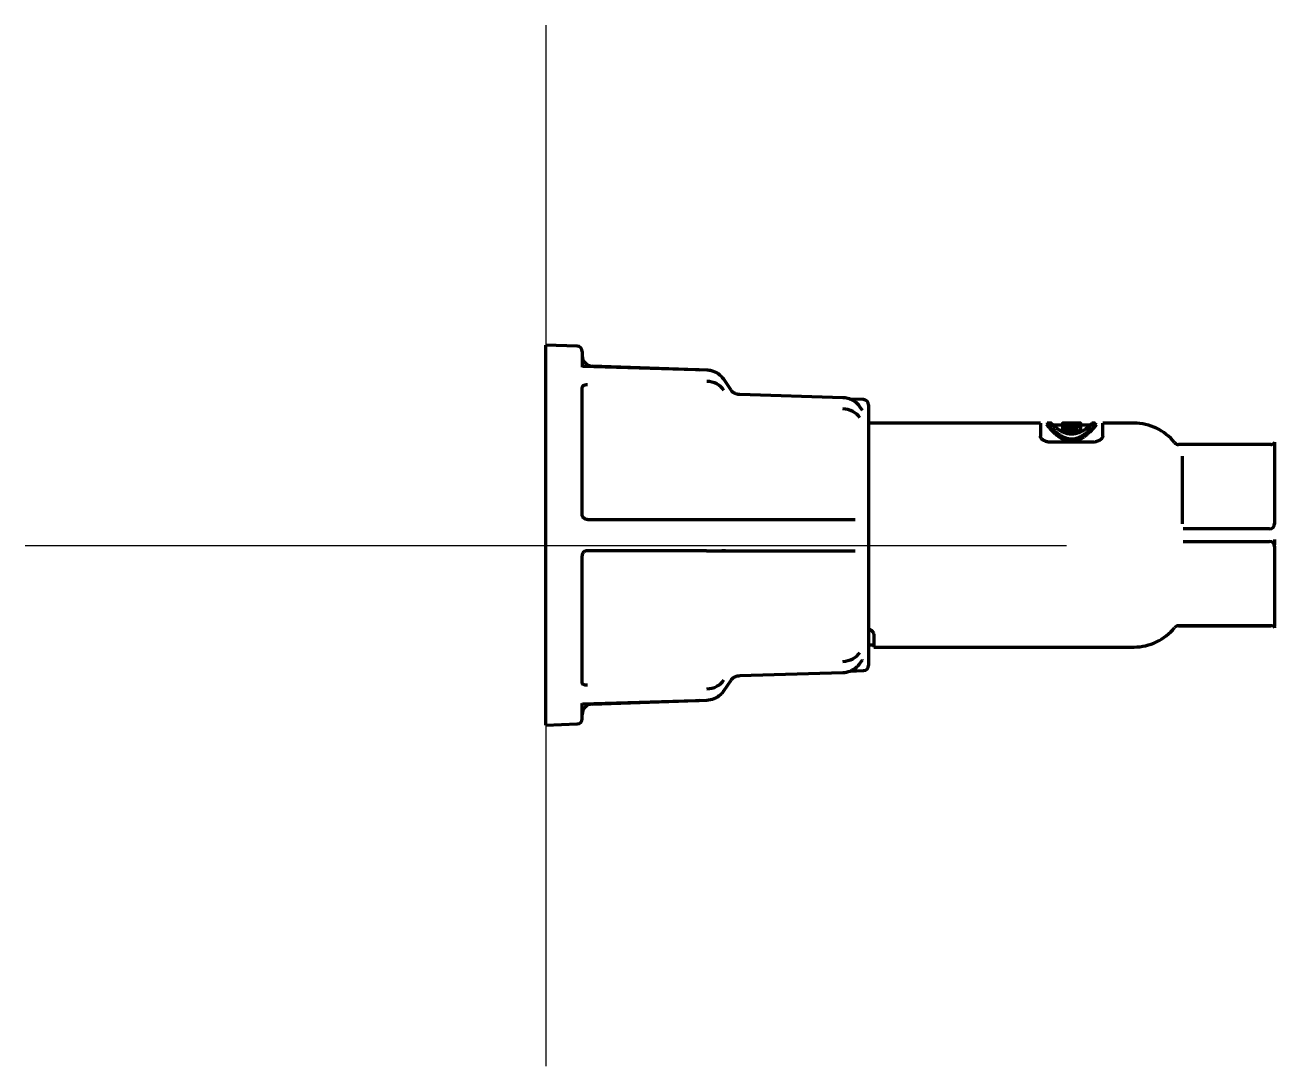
# Model space of a CAD drawing. Header units: inches. Extents: x -3022 to 7311, y 343 to 5680.
# Drawn here: x 4217.7 to 4337.8, y 2126.3 to 2226.3 of the extents above; entities that cross this region are included whole.
import ezdxf

# ---------------------------------------------------------------- set-up
doc = ezdxf.new("R2010")
doc.units = ezdxf.units.IN

# ---------------------------------------------------------------- blocks, each defined once
blk = doc.blocks.new('A$C773D0E90')
at = {"color": 4}
for p, q in [((0, 50), (0, -50)), ((-50, 0), (50, 0))]:
    blk.add_line(p, q, dxfattribs=at)

msp = doc.modelspace()

# ---------------------------------------------------------------- linework, layer by layer
at = {"linetype": 'Continuous', "lineweight": 70}
for p, q in [((4267.73, 2159.04), (4267.73, 2195.54)), ((4270.75, 2195.44), (4267.73, 2195.54)), ((4271.23, 2194.94), (4271.23, 2193.47)), ((4271.27, 2193.49), (4271.22, 2193.53)), ((4283.19, 2193.13), (4271.27, 2193.49)), ((4282.32, 2193.17), (4272.19, 2193.52)), ((4285.53, 2191.22), (4284.83, 2192.26)), ((4284.85, 2192.2), (4284.83, 2192.26)), ((4271.23, 2179.29), (4271.23, 2191.47)), ((4296.25, 2190.49), (4286.37, 2190.79)), ((4298.25, 2190.31), (4296.88, 2190.36)), ((4297.92, 2189.56), (4297.9, 2189.62)), ((4298.14, 2189.26), (4297.9, 2189.62)), ((4298.73, 2189.81), (4298.73, 2164.77)), ((4298.15, 2189.25), (4298.14, 2189.26)), ((4315.23, 2188.04), (4298.73, 2188.04)), ((4315.23, 2188.04), (4315.23, 2186.81)), ((4316.3, 2188.04), (4315.89, 2188.04)), ((4317.36, 2187.84), (4316.3, 2187.84)), ((4317.36, 2188.09), (4317.36, 2188.02)), ((4317.36, 2188.02), (4317.36, 2187.87)), ((4317.36, 2187.87), (4317.36, 2187.73)), ((4317.36, 2187.72), (4317.36, 2187.52)), ((4317.36, 2187.32), (4317.36, 2187.21)), ((4318.88, 2188.03), (4317.6, 2188.03)), ((4317.6, 2188.01), (4318.26, 2188.01)), ((4318.51, 2187.78), (4317.6, 2187.78)), ((4317.6, 2187.66), (4318.49, 2187.66)), ((4318.49, 2187.46), (4317.6, 2187.46)), ((4318.49, 2187.41), (4317.6, 2187.41)), ((4317.6, 2187.23), (4318.51, 2187.23)), ((4317.61, 2187.82), (4318.9, 2187.82)), ((4318.87, 2188.04), (4317.62, 2188.04)), ((4318.12, 2188.04), (4318.38, 2188.04)), ((4318.9, 2187.91), (4318.24, 2187.91)), ((4318.62, 2187.43), (4318.49, 2187.46)), ((4319.13, 2187.33), (4319.03, 2187.17)), ((4319.13, 2188.02), (4319.13, 2188.09)), ((4319.13, 2187.87), (4319.13, 2188.02)), ((4319.13, 2187.66), (4319.13, 2187.87)), ((4320.16, 2187.84), (4319.13, 2187.84)), ((4319.13, 2187.33), (4319.13, 2187.54)), ((4320.51, 2188.04), (4320.16, 2188.04)), ((4321.23, 2186.81), (4321.23, 2188.04)), ((4324.23, 2188.04), (4321.23, 2188.04)), ((4320.23, 2186.21), (4316.23, 2186.21)), ((4318.48, 2187.01), (4318.02, 2187.01)), ((4337.35, 2185.99), (4328.51, 2185.99)), ((4337.35, 2185.98), (4328.51, 2185.98)), ((4337.73, 2186.03), (4337.73, 2178.35)), ((4328.85, 2184.88), (4328.85, 2178.36)), ((4271.73, 2178.79), (4283.17, 2178.79)), ((4283.17, 2178.79), (4284.42, 2178.79)), ((4284.42, 2178.79), (4285.11, 2178.79)), ((4284.9, 2178.79), (4284.98, 2178.79)), ((4285.11, 2178.79), (4286.36, 2178.79)), ((4286.36, 2178.79), (4296.24, 2178.79)), ((4296.24, 2178.79), (4297.45, 2178.79)), ((4337.23, 2177.89), (4328.96, 2177.89)), ((4328.96, 2176.69), (4337.23, 2176.69)), ((4271.23, 2163.11), (4271.23, 2175.29)), ((4283.17, 2175.79), (4271.73, 2175.79)), ((4283.17, 2175.79), (4284.42, 2175.79)), ((4284.42, 2175.79), (4285.11, 2175.79)), ((4284.99, 2175.79), (4284.9, 2175.79)), ((4285.11, 2175.79), (4286.36, 2175.79)), ((4286.36, 2175.79), (4296.24, 2175.79)), ((4296.24, 2175.79), (4297.45, 2175.79)), ((4337.73, 2176.24), (4337.73, 2168.56)), ((4328.51, 2168.6), (4337.35, 2168.6)), ((4328.51, 2168.59), (4337.35, 2168.59)), ((4298.73, 2166.74), (4299.23, 2166.74)), ((4299.23, 2167.78), (4299.23, 2166.54)), ((4299.23, 2166.54), (4324.23, 2166.54)), ((4296.94, 2164.23), (4298.25, 2164.27)), ((4297.9, 2164.96), (4298.14, 2165.32)), ((4297.9, 2164.96), (4297.92, 2165.02)), ((4298.14, 2165.32), (4298.15, 2165.33)), ((4284.83, 2162.32), (4285.53, 2163.37)), ((4286.37, 2163.79), (4296.25, 2164.09)), ((4284.83, 2162.32), (4284.85, 2162.38)), ((4271.22, 2161.06), (4271.27, 2161.09)), ((4271.23, 2159.65), (4271.23, 2161.11)), ((4271.26, 2161.09), (4283.19, 2161.45)), ((4272.19, 2161.06), (4282.32, 2161.41)), ((4267.73, 2159.04), (4270.75, 2159.15))]:
    msp.add_line(p, q, dxfattribs=at)
for centre, radius, start, end in [((4270.73, 2194.94), 0.5, 0, 88), ((4272.23, 2194.52), 1, 180, 268), ((4282.23, 2190.67), 2.5, 82.6246, 88), ((4298.23, 2189.81), 0.5, 0, 88), ((4324.23, 2183.04), 5, 38.8492, 90), ((4328.51, 2186.49), 0.5, 218.8492, 270), ((4337.35, 2186.49), 0.5, 270, 325.1501), ((4337.23, 2178.39), 0.5, 270, 0), ((4337.23, 2176.19), 0.5, 0, 90), ((4324.23, 2171.54), 5, 270, 321.1508), ((4328.51, 2168.09), 0.5, 90, 141.1508), ((4337.35, 2168.09), 0.5, 34.8499, 90), ((4298.23, 2164.77), 0.5, 272, 0), ((4272.23, 2160.06), 1, 92, 180), ((4282.23, 2163.91), 2.5, 272, 277.3754), ((4270.73, 2159.65), 0.5, 272, 0)]:
    msp.add_arc(centre, radius, start, end, dxfattribs=at)
for centre, major_axis, ratio, start_param, end_param in [((4283.12, 2190.33), (-2, 0), 0.866025, 3.665191, 4.677482), ((4296.18, 2187.69), (-2, 0), 0.866025, 3.665191, 4.677482), ((4319.34, 2177.29), (11.68, 0), 0.92076, 1.660733, 1.734392), ((4319.96, 2177.29), (-11.68, 0), 0.92076, 4.790316, 4.862935), ((4296.18, 2166.89), (-2, 0), 0.866025, 1.605703, 2.617994), ((4283.12, 2164.25), (-2, 0), 0.866025, 1.605703, 2.617994)]:
    msp.add_ellipse(centre, major_axis=major_axis, ratio=ratio, start_param=start_param, end_param=end_param, dxfattribs=at)
for points, knots in [([(4284.83, 2192.26), (4284.69, 2192.46), (4284.36, 2192.8), (4283.75, 2193.07), (4283.35, 2193.13), (4283.19, 2193.13)], [0, 0, 0, 0, 0.38076, 0.753812, 1, 1, 1, 1]), ([(4271.73, 2191.72), (4271.7, 2191.72), (4271.66, 2191.72), (4271.6, 2191.72), (4271.57, 2191.71), (4271.51, 2191.7), (4271.48, 2191.69), (4271.42, 2191.67), (4271.4, 2191.66), (4271.35, 2191.64), (4271.33, 2191.63), (4271.29, 2191.6), (4271.28, 2191.59), (4271.25, 2191.55), (4271.24, 2191.54), (4271.23, 2191.51), (4271.23, 2191.49), (4271.23, 2191.47)], [0, 0, 0, 0, 0.125, 0.125, 0.25, 0.25, 0.375, 0.375, 0.5, 0.5, 0.625, 0.625, 0.75, 0.75, 0.875, 0.875, 1, 1, 1, 1]), ([(4286.37, 2190.79), (4286.25, 2190.8), (4286.03, 2190.83), (4285.72, 2190.99), (4285.58, 2191.13), (4285.53, 2191.22)], [0, 0, 0, 0, 0.323679, 0.659927, 1, 1, 1, 1]), ([(4297.9, 2189.62), (4297.76, 2189.83), (4297.43, 2190.16), (4296.82, 2190.43), (4296.42, 2190.49), (4296.25, 2190.49)], [0, 0, 0, 0, 0.38076, 0.753812, 1, 1, 1, 1]), ([(4315.89, 2188.04), (4315.89, 2188.04), (4315.89, 2188.04), (4315.89, 2188.04), (4315.9, 2188.03), (4315.93, 2187.99), (4315.96, 2187.96), (4316.03, 2187.87), (4316.08, 2187.82), (4316.15, 2187.74), (4316.16, 2187.73), (4316.19, 2187.69), (4316.21, 2187.68), (4316.26, 2187.62), (4316.29, 2187.59), (4316.37, 2187.51), (4316.41, 2187.47), (4316.5, 2187.38), (4316.55, 2187.33), (4316.66, 2187.24), (4316.72, 2187.19), (4316.79, 2187.13), (4316.81, 2187.11), (4316.84, 2187.09), (4316.86, 2187.08), (4316.91, 2187.04), (4316.94, 2187.01), (4317.01, 2186.96), (4317.05, 2186.94), (4317.13, 2186.89), (4317.17, 2186.86), (4317.26, 2186.81), (4317.3, 2186.78), (4317.37, 2186.75), (4317.4, 2186.74), (4317.45, 2186.71), (4317.47, 2186.7), (4317.55, 2186.67), (4317.61, 2186.65), (4317.69, 2186.62), (4317.72, 2186.61), (4317.77, 2186.6), (4317.78, 2186.59), (4317.81, 2186.58), (4317.83, 2186.58), (4317.91, 2186.56), (4317.98, 2186.55), (4318.12, 2186.54), (4318.18, 2186.53), (4318.29, 2186.53), (4318.32, 2186.54), (4318.38, 2186.54), (4318.39, 2186.54), (4318.43, 2186.54), (4318.44, 2186.55), (4318.53, 2186.56), (4318.59, 2186.57), (4318.67, 2186.59), (4318.69, 2186.6), (4318.72, 2186.6), (4318.73, 2186.61), (4318.78, 2186.62), (4318.81, 2186.63), (4318.89, 2186.66), (4318.94, 2186.68), (4319.01, 2186.71), (4319.02, 2186.72), (4319.05, 2186.73), (4319.06, 2186.74), (4319.1, 2186.75), (4319.12, 2186.77), (4319.19, 2186.8), (4319.23, 2186.83), (4319.32, 2186.88), (4319.36, 2186.9), (4319.43, 2186.95), (4319.47, 2186.98), (4319.57, 2187.06), (4319.64, 2187.11), (4319.71, 2187.17), (4319.73, 2187.18), (4319.76, 2187.2), (4319.77, 2187.22), (4319.81, 2187.25), (4319.84, 2187.28), (4319.92, 2187.35), (4319.97, 2187.39), (4320.06, 2187.48), (4320.1, 2187.52), (4320.17, 2187.6), (4320.21, 2187.63), (4320.27, 2187.7), (4320.3, 2187.73), (4320.36, 2187.79), (4320.38, 2187.82), (4320.42, 2187.86), (4320.43, 2187.88), (4320.45, 2187.9), (4320.46, 2187.91), (4320.46, 2187.91), (4320.5, 2187.96), (4320.53, 2187.99), (4320.56, 2188.03), (4320.57, 2188.04), (4320.57, 2188.04)], [0, 0, 0, 0, 0.000593, 0.000593, 0.063062, 0.063062, 0.125531, 0.125531, 0.188, 0.188, 0.203617, 0.203617, 0.219234, 0.219234, 0.250469, 0.250469, 0.281703, 0.281703, 0.312937, 0.312937, 0.344172, 0.344172, 0.35198, 0.35198, 0.359789, 0.359789, 0.375406, 0.375406, 0.391023, 0.391023, 0.40664, 0.40664, 0.422258, 0.422258, 0.430066, 0.430066, 0.437875, 0.437875, 0.453492, 0.453492, 0.461301, 0.461301, 0.465205, 0.465205, 0.469109, 0.469109, 0.484726, 0.484726, 0.500344, 0.500344, 0.508152, 0.508152, 0.512056, 0.512056, 0.515961, 0.515961, 0.531578, 0.531578, 0.535482, 0.535482, 0.539387, 0.539387, 0.547195, 0.547195, 0.562812, 0.562812, 0.566717, 0.566717, 0.570621, 0.570621, 0.57843, 0.57843, 0.594047, 0.594047, 0.609664, 0.609664, 0.625281, 0.625281, 0.656515, 0.656515, 0.664324, 0.664324, 0.672133, 0.672133, 0.68775, 0.68775, 0.718984, 0.718984, 0.750219, 0.750219, 0.781453, 0.781453, 0.812687, 0.812687, 0.843922, 0.843922, 0.859539, 0.867348, 0.867348, 0.875156, 0.875156, 0.937625, 0.937625, 1, 1, 1, 1]), ([(4320.57, 2187.84), (4320.57, 2187.84), (4320.57, 2187.84), (4320.56, 2187.83), (4320.54, 2187.8), (4320.52, 2187.79), (4320.5, 2187.76), (4320.5, 2187.75), (4320.48, 2187.73), (4320.47, 2187.72), (4320.43, 2187.67), (4320.38, 2187.62), (4320.3, 2187.52), (4320.27, 2187.49), (4320.2, 2187.42), (4320.17, 2187.38), (4320.09, 2187.3), (4320.05, 2187.26), (4319.98, 2187.19), (4319.96, 2187.17), (4319.91, 2187.12), (4319.88, 2187.1), (4319.8, 2187.03), (4319.75, 2186.98), (4319.63, 2186.88), (4319.56, 2186.82), (4319.45, 2186.75), (4319.42, 2186.72), (4319.36, 2186.68), (4319.34, 2186.67), (4319.3, 2186.64), (4319.28, 2186.63), (4319.21, 2186.59), (4319.17, 2186.56), (4319.07, 2186.51), (4319.03, 2186.49), (4318.95, 2186.46), (4318.92, 2186.44), (4318.88, 2186.43), (4318.87, 2186.42), (4318.84, 2186.41), (4318.82, 2186.41), (4318.75, 2186.38), (4318.69, 2186.36), (4318.6, 2186.34), (4318.57, 2186.33), (4318.52, 2186.32), (4318.5, 2186.32), (4318.47, 2186.32), (4318.45, 2186.31), (4318.4, 2186.31), (4318.35, 2186.3), (4318.29, 2186.3), (4318.26, 2186.3), (4318.24, 2186.3), (4318.15, 2186.3), (4318.08, 2186.3), (4318, 2186.32), (4317.98, 2186.32), (4317.95, 2186.32), (4317.93, 2186.33), (4317.88, 2186.34), (4317.85, 2186.34), (4317.76, 2186.37), (4317.7, 2186.38), (4317.61, 2186.41), (4317.58, 2186.43), (4317.53, 2186.45), (4317.5, 2186.46), (4317.43, 2186.49), (4317.38, 2186.52), (4317.31, 2186.56), (4317.28, 2186.57), (4317.24, 2186.59), (4317.22, 2186.61), (4317.15, 2186.64), (4317.11, 2186.67), (4317.04, 2186.72), (4317, 2186.75), (4316.89, 2186.83), (4316.83, 2186.88), (4316.74, 2186.95), (4316.71, 2186.98), (4316.67, 2187.02), (4316.65, 2187.03), (4316.62, 2187.05), (4316.61, 2187.07), (4316.55, 2187.13), (4316.5, 2187.17), (4316.41, 2187.26), (4316.37, 2187.3), (4316.29, 2187.38), (4316.25, 2187.42), (4316.19, 2187.49), (4316.16, 2187.52), (4316.08, 2187.62), (4316.03, 2187.67), (4315.98, 2187.72), (4315.98, 2187.73), (4315.96, 2187.75), (4315.95, 2187.76), (4315.93, 2187.79), (4315.92, 2187.8), (4315.9, 2187.83), (4315.89, 2187.84), (4315.89, 2187.84), (4315.89, 2187.84), (4315.89, 2187.84)], [0, 0, 0, 0, 0.000156, 0.062635, 0.062635, 0.093874, 0.093874, 0.109494, 0.109494, 0.125113, 0.125113, 0.187592, 0.187592, 0.218831, 0.218831, 0.25007, 0.25007, 0.28131, 0.28131, 0.296929, 0.296929, 0.312549, 0.312549, 0.343788, 0.343788, 0.375027, 0.375027, 0.390647, 0.390647, 0.398457, 0.398457, 0.406267, 0.406267, 0.421886, 0.421886, 0.437506, 0.437506, 0.445316, 0.445316, 0.449221, 0.449221, 0.453125, 0.453125, 0.468745, 0.468745, 0.476555, 0.476555, 0.48046, 0.48046, 0.484365, 0.484365, 0.492175, 0.496079, 0.496079, 0.499984, 0.499984, 0.515604, 0.515604, 0.519509, 0.519509, 0.523414, 0.523414, 0.531224, 0.531224, 0.546843, 0.546843, 0.554653, 0.554653, 0.562463, 0.562463, 0.578083, 0.578083, 0.585892, 0.585892, 0.593702, 0.593702, 0.609322, 0.609322, 0.624941, 0.624941, 0.656181, 0.656181, 0.6718, 0.6718, 0.67961, 0.67961, 0.68742, 0.68742, 0.718659, 0.718659, 0.749898, 0.749898, 0.781138, 0.781138, 0.812377, 0.812377, 0.874856, 0.874856, 0.890475, 0.890475, 0.906095, 0.906095, 0.937334, 0.937334, 0.999813, 0.999813, 1, 1, 1, 1]), ([(4320.21, 2188.04), (4320.21, 2188.04), (4320.21, 2188.03), (4320.19, 2188.01), (4320.17, 2188), (4320.15, 2187.98), (4320.14, 2187.97), (4320.13, 2187.96), (4320.1, 2187.93), (4320.06, 2187.89), (4319.97, 2187.81), (4319.91, 2187.76), (4319.82, 2187.67), (4319.78, 2187.65), (4319.72, 2187.6), (4319.7, 2187.58), (4319.66, 2187.55), (4319.64, 2187.54), (4319.58, 2187.49), (4319.53, 2187.45), (4319.42, 2187.38), (4319.37, 2187.35), (4319.28, 2187.29), (4319.25, 2187.28), (4319.2, 2187.25), (4319.18, 2187.24), (4319.15, 2187.22), (4319.13, 2187.21), (4319.07, 2187.19), (4319.04, 2187.17), (4318.96, 2187.14), (4318.92, 2187.12), (4318.85, 2187.1), (4318.82, 2187.09), (4318.78, 2187.07), (4318.76, 2187.07), (4318.75, 2187.06), (4318.69, 2187.05), (4318.64, 2187.03), (4318.56, 2187.02), (4318.52, 2187.01), (4318.48, 2187.01), (4318.45, 2187), (4318.43, 2187), (4318.36, 2186.99), (4318.31, 2186.99), (4318.22, 2186.99), (4318.19, 2186.99), (4318.13, 2186.99), (4318.1, 2186.99), (4318.02, 2187), (4317.96, 2187.01), (4317.89, 2187.02), (4317.88, 2187.02), (4317.85, 2187.03), (4317.84, 2187.03), (4317.8, 2187.04), (4317.78, 2187.05), (4317.7, 2187.07), (4317.66, 2187.08), (4317.59, 2187.1), (4317.57, 2187.11), (4317.53, 2187.13), (4317.5, 2187.14), (4317.44, 2187.16), (4317.41, 2187.18), (4317.33, 2187.21), (4317.3, 2187.23), (4317.23, 2187.27), (4317.2, 2187.28), (4317.14, 2187.32), (4317.11, 2187.34), (4317.05, 2187.37), (4317.02, 2187.39), (4316.97, 2187.43), (4316.94, 2187.44), (4316.9, 2187.48), (4316.87, 2187.49), (4316.8, 2187.54), (4316.76, 2187.58), (4316.69, 2187.64), (4316.65, 2187.67), (4316.55, 2187.75), (4316.5, 2187.8), (4316.43, 2187.86), (4316.4, 2187.88), (4316.38, 2187.91), (4316.37, 2187.92), (4316.35, 2187.94), (4316.34, 2187.95), (4316.3, 2187.98), (4316.28, 2188), (4316.25, 2188.03), (4316.24, 2188.04), (4316.24, 2188.04), (4316.24, 2188.04), (4316.24, 2188.04)], [0, 0, 0, 0, 0.061549, 0.061549, 0.092792, 0.108414, 0.108414, 0.124035, 0.124035, 0.186522, 0.186522, 0.249008, 0.249008, 0.280251, 0.280251, 0.295873, 0.295873, 0.311494, 0.311494, 0.342738, 0.342738, 0.373981, 0.373981, 0.389602, 0.389602, 0.397413, 0.397413, 0.405224, 0.405224, 0.420845, 0.420845, 0.436467, 0.436467, 0.444278, 0.448183, 0.448183, 0.452089, 0.452089, 0.46771, 0.46771, 0.475521, 0.479426, 0.479426, 0.483332, 0.483332, 0.498953, 0.498953, 0.506764, 0.506764, 0.514575, 0.514575, 0.530197, 0.530197, 0.534102, 0.534102, 0.538007, 0.538007, 0.545818, 0.545818, 0.56144, 0.56144, 0.56925, 0.56925, 0.577061, 0.577061, 0.592683, 0.592683, 0.608304, 0.608304, 0.623926, 0.623926, 0.639548, 0.639548, 0.655169, 0.655169, 0.670791, 0.670791, 0.686412, 0.686412, 0.717656, 0.717656, 0.748899, 0.748899, 0.811385, 0.811385, 0.842628, 0.842628, 0.85825, 0.85825, 0.873871, 0.873871, 0.936358, 0.936358, 0.998844, 0.998844, 1, 1, 1, 1]), ([(4317.6, 2188.03), (4317.58, 2188.03), (4317.57, 2188.03), (4317.54, 2188.03), (4317.54, 2188.03), (4317.52, 2188.03), (4317.52, 2188.03), (4317.49, 2188.03), (4317.48, 2188.03), (4317.45, 2188.03), (4317.44, 2188.03), (4317.42, 2188.03), (4317.41, 2188.03), (4317.4, 2188.03), (4317.39, 2188.03), (4317.39, 2188.03), (4317.38, 2188.03), (4317.38, 2188.03), (4317.37, 2188.03), (4317.37, 2188.03), (4317.36, 2188.02), (4317.36, 2188.02), (4317.36, 2188.02), (4317.36, 2188.02), (4317.37, 2188.02), (4317.37, 2188.02), (4317.37, 2188.02), (4317.38, 2188.02), (4317.38, 2188.02), (4317.39, 2188.02), (4317.39, 2188.02), (4317.4, 2188.01), (4317.41, 2188.01), (4317.42, 2188.01), (4317.44, 2188.01), (4317.45, 2188.01), (4317.47, 2188.01), (4317.48, 2188.01), (4317.49, 2188.01), (4317.5, 2188.01), (4317.52, 2188.01), (4317.54, 2188.01), (4317.57, 2188.01), (4317.58, 2188.01), (4317.6, 2188.01)], [0, 0, 0, 0, 0.0625, 0.0625, 0.09375, 0.09375, 0.125, 0.125, 0.1875, 0.1875, 0.25, 0.25, 0.3125, 0.3125, 0.34375, 0.34375, 0.375, 0.40625, 0.40625, 0.4375, 0.4375, 0.5, 0.5, 0.53125, 0.53125, 0.5625, 0.5625, 0.625, 0.625, 0.65625, 0.65625, 0.6875, 0.6875, 0.75, 0.75, 0.8125, 0.8125, 0.84375, 0.84375, 0.875, 0.875, 0.9375, 0.9375, 1, 1, 1, 1]), ([(4317.44, 2187.9), (4317.42, 2187.9), (4317.41, 2187.89), (4317.39, 2187.89), (4317.39, 2187.89), (4317.39, 2187.89), (4317.38, 2187.88), (4317.38, 2187.88), (4317.37, 2187.88), (4317.37, 2187.87), (4317.37, 2187.87), (4317.36, 2187.87), (4317.36, 2187.87), (4317.36, 2187.86), (4317.37, 2187.86), (4317.37, 2187.86), (4317.37, 2187.86), (4317.37, 2187.86), (4317.38, 2187.85), (4317.39, 2187.85), (4317.4, 2187.84), (4317.41, 2187.84), (4317.42, 2187.84), (4317.43, 2187.83), (4317.45, 2187.83), (4317.46, 2187.83), (4317.48, 2187.83), (4317.49, 2187.83), (4317.51, 2187.82), (4317.51, 2187.82), (4317.52, 2187.82), (4317.53, 2187.82), (4317.56, 2187.82), (4317.58, 2187.82), (4317.61, 2187.82)], [0, 0, 0, 0, 0.125, 0.125, 0.15625, 0.15625, 0.1875, 0.1875, 0.25, 0.25, 0.3125, 0.3125, 0.375, 0.375, 0.40625, 0.40625, 0.4375, 0.4375, 0.5, 0.5625, 0.5625, 0.625, 0.625, 0.6875, 0.6875, 0.75, 0.75, 0.8125, 0.8125, 0.84375, 0.84375, 0.875, 0.875, 1, 1, 1, 1]), ([(4317.6, 2187.78), (4317.58, 2187.78), (4317.57, 2187.78), (4317.54, 2187.78), (4317.54, 2187.78), (4317.52, 2187.78), (4317.51, 2187.78), (4317.49, 2187.77), (4317.48, 2187.77), (4317.46, 2187.77), (4317.45, 2187.77), (4317.44, 2187.77), (4317.44, 2187.77), (4317.42, 2187.76), (4317.41, 2187.76), (4317.39, 2187.75), (4317.39, 2187.75), (4317.38, 2187.74), (4317.38, 2187.74), (4317.37, 2187.74), (4317.37, 2187.74), (4317.36, 2187.73), (4317.36, 2187.73), (4317.36, 2187.72), (4317.36, 2187.72), (4317.37, 2187.71), (4317.38, 2187.71), (4317.38, 2187.7), (4317.39, 2187.7), (4317.39, 2187.7), (4317.4, 2187.69), (4317.41, 2187.69), (4317.42, 2187.69), (4317.44, 2187.68), (4317.45, 2187.68), (4317.47, 2187.67), (4317.48, 2187.67), (4317.49, 2187.67), (4317.5, 2187.67), (4317.52, 2187.67), (4317.54, 2187.67), (4317.57, 2187.66), (4317.58, 2187.66), (4317.6, 2187.66)], [0, 0, 0, 0, 0.0625, 0.0625, 0.09375, 0.09375, 0.125, 0.125, 0.1875, 0.1875, 0.21875, 0.21875, 0.25, 0.25, 0.3125, 0.3125, 0.375, 0.375, 0.40625, 0.40625, 0.4375, 0.4375, 0.5, 0.5, 0.5625, 0.5625, 0.625, 0.625, 0.65625, 0.65625, 0.6875, 0.6875, 0.75, 0.75, 0.8125, 0.8125, 0.84375, 0.84375, 0.875, 0.875, 0.9375, 0.9375, 1, 1, 1, 1]), ([(4317.6, 2187.46), (4317.58, 2187.46), (4317.57, 2187.46), (4317.54, 2187.46), (4317.54, 2187.46), (4317.52, 2187.46), (4317.51, 2187.46), (4317.49, 2187.46), (4317.48, 2187.47), (4317.46, 2187.47), (4317.45, 2187.47), (4317.44, 2187.47), (4317.44, 2187.47), (4317.42, 2187.48), (4317.41, 2187.48), (4317.39, 2187.49), (4317.39, 2187.49), (4317.38, 2187.5), (4317.38, 2187.5), (4317.37, 2187.5), (4317.37, 2187.51), (4317.36, 2187.51), (4317.36, 2187.51), (4317.36, 2187.52), (4317.36, 2187.52), (4317.36, 2187.52)], [0, 0, 0, 0, 0.124754, 0.124754, 0.187132, 0.187132, 0.249509, 0.249509, 0.374263, 0.374263, 0.43664, 0.43664, 0.499018, 0.499018, 0.623772, 0.623772, 0.748526, 0.748526, 0.810904, 0.810904, 0.873281, 0.873281, 0.998035, 0.998035, 1, 1, 1, 1]), ([(4317.6, 2187.41), (4317.58, 2187.41), (4317.57, 2187.41), (4317.54, 2187.4), (4317.54, 2187.4), (4317.52, 2187.4), (4317.51, 2187.4), (4317.49, 2187.4), (4317.48, 2187.39), (4317.46, 2187.39), (4317.45, 2187.39), (4317.44, 2187.38), (4317.43, 2187.38), (4317.42, 2187.38), (4317.41, 2187.37), (4317.4, 2187.37), (4317.39, 2187.36), (4317.39, 2187.36), (4317.37, 2187.35), (4317.37, 2187.34), (4317.36, 2187.33), (4317.36, 2187.32), (4317.36, 2187.32), (4317.36, 2187.31), (4317.37, 2187.31), (4317.37, 2187.3), (4317.37, 2187.3), (4317.37, 2187.29), (4317.38, 2187.28), (4317.39, 2187.28), (4317.39, 2187.27), (4317.4, 2187.27), (4317.41, 2187.26), (4317.42, 2187.26), (4317.43, 2187.25), (4317.44, 2187.25), (4317.45, 2187.25), (4317.46, 2187.24), (4317.48, 2187.24), (4317.49, 2187.24), (4317.5, 2187.23), (4317.52, 2187.23), (4317.54, 2187.23), (4317.57, 2187.23), (4317.58, 2187.23), (4317.6, 2187.23)], [0, 0, 0, 0, 0.0625, 0.0625, 0.09375, 0.09375, 0.125, 0.125, 0.1875, 0.1875, 0.21875, 0.21875, 0.25, 0.28125, 0.28125, 0.3125, 0.3125, 0.375, 0.375, 0.4375, 0.4375, 0.5, 0.5, 0.53125, 0.53125, 0.5625, 0.5625, 0.625, 0.625, 0.65625, 0.65625, 0.6875, 0.6875, 0.75, 0.75, 0.78125, 0.78125, 0.8125, 0.84375, 0.84375, 0.875, 0.875, 0.9375, 0.9375, 1, 1, 1, 1]), ([(4317.62, 2188.04), (4317.63, 2188.04), (4317.67, 2188.04), (4317.71, 2188.04), (4317.74, 2188.04), (4317.75, 2188.04), (4317.77, 2188.04), (4317.79, 2188.04), (4317.85, 2188.04), (4317.9, 2188.04), (4317.96, 2188.04), (4317.98, 2188.04), (4318, 2188.04), (4318.02, 2188.04), (4318.06, 2188.04), (4318.09, 2188.04), (4318.12, 2188.04)], [0, 0, 0, 0, 0.115566, 0.262972, 0.262972, 0.336675, 0.336675, 0.410377, 0.410377, 0.705189, 0.705189, 0.778892, 0.778892, 0.852594, 0.852594, 1, 1, 1, 1]), ([(4318.24, 2187.91), (4318.24, 2187.91), (4318.23, 2187.91), (4318.22, 2187.91), (4318.22, 2187.91), (4318.21, 2187.91), (4318.21, 2187.91), (4318.2, 2187.91), (4318.2, 2187.91), (4318.19, 2187.91), (4318.19, 2187.91), (4318.19, 2187.91), (4318.19, 2187.92), (4318.19, 2187.92), (4318.19, 2187.92), (4318.2, 2187.92), (4318.2, 2187.92), (4318.2, 2187.92), (4318.2, 2187.92), (4318.21, 2187.92)], [0, 0, 0, 0, 0.125, 0.125, 0.25, 0.25, 0.375, 0.375, 0.5, 0.5, 0.625, 0.625, 0.75, 0.75, 0.8125, 0.8125, 0.875, 0.875, 1, 1, 1, 1]), ([(4318.26, 2188.01), (4318.26, 2188.01), (4318.27, 2188.01), (4318.28, 2188.01), (4318.28, 2188.01), (4318.29, 2188.01), (4318.3, 2188), (4318.3, 2188), (4318.31, 2188), (4318.31, 2188), (4318.31, 2188), (4318.31, 2188), (4318.31, 2188), (4318.31, 2188), (4318.31, 2188), (4318.31, 2188), (4318.31, 2188), (4318.3, 2188), (4318.3, 2188), (4318.29, 2188)], [0, 0, 0, 0, 0.125, 0.125, 0.25, 0.25, 0.375, 0.375, 0.5, 0.5, 0.625, 0.625, 0.75, 0.75, 0.8125, 0.8125, 0.875, 0.875, 1, 1, 1, 1]), ([(4318.38, 2188.04), (4318.43, 2188.04), (4318.49, 2188.04), (4318.56, 2188.04), (4318.57, 2188.04), (4318.6, 2188.04), (4318.61, 2188.04), (4318.65, 2188.04), (4318.67, 2188.04), (4318.72, 2188.04), (4318.74, 2188.04), (4318.78, 2188.04), (4318.79, 2188.04), (4318.81, 2188.04), (4318.82, 2188.04), (4318.84, 2188.04), (4318.86, 2188.04), (4318.87, 2188.04)], [0, 0, 0, 0, 0.295639, 0.295639, 0.369549, 0.369549, 0.443459, 0.443459, 0.591279, 0.591279, 0.739098, 0.739098, 0.813008, 0.813008, 0.886918, 0.886918, 1, 1, 1, 1]), ([(4318.49, 2187.66), (4318.5, 2187.66), (4318.51, 2187.66), (4318.53, 2187.66), (4318.54, 2187.66), (4318.55, 2187.66), (4318.55, 2187.66), (4318.56, 2187.66), (4318.57, 2187.66), (4318.59, 2187.65), (4318.6, 2187.65), (4318.61, 2187.65), (4318.62, 2187.64), (4318.63, 2187.64), (4318.64, 2187.64), (4318.65, 2187.63), (4318.66, 2187.62), (4318.68, 2187.61), (4318.68, 2187.61), (4318.69, 2187.59), (4318.7, 2187.59), (4318.71, 2187.57), (4318.71, 2187.56), (4318.71, 2187.53), (4318.71, 2187.52), (4318.7, 2187.5), (4318.69, 2187.49), (4318.68, 2187.48), (4318.68, 2187.48), (4318.68, 2187.47), (4318.67, 2187.47), (4318.66, 2187.46), (4318.65, 2187.45), (4318.63, 2187.44), (4318.62, 2187.43), (4318.6, 2187.42), (4318.59, 2187.42), (4318.57, 2187.42), (4318.56, 2187.41), (4318.55, 2187.41), (4318.54, 2187.41), (4318.54, 2187.41), (4318.52, 2187.41), (4318.51, 2187.41), (4318.5, 2187.41), (4318.5, 2187.41), (4318.49, 2187.41)], [0, 0, 0, 0, 0.03125, 0.03125, 0.046875, 0.046875, 0.0625, 0.0625, 0.09375, 0.09375, 0.125, 0.125, 0.15625, 0.15625, 0.1875, 0.1875, 0.25, 0.25, 0.3125, 0.3125, 0.375, 0.375, 0.5, 0.5, 0.625, 0.625, 0.6875, 0.6875, 0.71875, 0.71875, 0.75, 0.75, 0.8125, 0.8125, 0.875, 0.875, 0.90625, 0.90625, 0.9375, 0.9375, 0.953125, 0.953125, 0.96875, 0.984375, 0.984375, 1, 1, 1, 1]), ([(4318.51, 2187.23), (4318.53, 2187.23), (4318.56, 2187.23), (4318.6, 2187.23), (4318.61, 2187.23), (4318.63, 2187.23), (4318.65, 2187.23), (4318.68, 2187.24), (4318.71, 2187.24), (4318.74, 2187.25), (4318.75, 2187.25), (4318.77, 2187.26), (4318.78, 2187.26), (4318.83, 2187.28), (4318.87, 2187.29), (4318.91, 2187.31), (4318.92, 2187.31), (4318.93, 2187.32), (4318.94, 2187.32), (4318.96, 2187.33), (4318.97, 2187.34), (4319.01, 2187.37), (4319.03, 2187.38), (4319.06, 2187.41), (4319.07, 2187.41), (4319.08, 2187.43), (4319.09, 2187.44), (4319.11, 2187.46), (4319.12, 2187.48), (4319.13, 2187.51), (4319.13, 2187.53), (4319.13, 2187.55), (4319.13, 2187.56), (4319.13, 2187.57), (4319.13, 2187.58), (4319.12, 2187.6), (4319.11, 2187.61), (4319.09, 2187.64), (4319.07, 2187.65), (4319.05, 2187.67), (4319.04, 2187.68), (4319.01, 2187.69), (4319, 2187.7), (4318.97, 2187.71), (4318.94, 2187.72), (4318.87, 2187.74), (4318.83, 2187.75), (4318.78, 2187.76), (4318.77, 2187.76), (4318.75, 2187.76), (4318.74, 2187.77), (4318.71, 2187.77), (4318.68, 2187.77), (4318.65, 2187.78), (4318.64, 2187.78), (4318.61, 2187.78), (4318.6, 2187.78), (4318.56, 2187.78), (4318.53, 2187.78), (4318.51, 2187.78)], [0, 0, 0, 0, 0.03125, 0.03125, 0.046875, 0.046875, 0.0625, 0.0625, 0.09375, 0.09375, 0.109375, 0.109375, 0.125, 0.125, 0.1875, 0.1875, 0.203125, 0.203125, 0.21875, 0.21875, 0.25, 0.25, 0.3125, 0.3125, 0.34375, 0.34375, 0.375, 0.375, 0.4375, 0.4375, 0.5, 0.5, 0.53125, 0.53125, 0.5625, 0.5625, 0.625, 0.625, 0.6875, 0.6875, 0.71875, 0.71875, 0.75, 0.75, 0.8125, 0.8125, 0.875, 0.875, 0.890625, 0.890625, 0.90625, 0.90625, 0.9375, 0.9375, 0.953125, 0.953125, 0.96875, 0.96875, 1, 1, 1, 1]), ([(4319.05, 2188.01), (4319.07, 2188.01), (4319.08, 2188.01), (4319.1, 2188.01), (4319.1, 2188.01), (4319.11, 2188.02), (4319.11, 2188.02), (4319.12, 2188.02), (4319.12, 2188.02), (4319.13, 2188.02), (4319.13, 2188.02), (4319.13, 2188.02), (4319.13, 2188.02), (4319.13, 2188.02), (4319.13, 2188.02), (4319.13, 2188.02), (4319.13, 2188.02), (4319.12, 2188.03), (4319.11, 2188.03), (4319.1, 2188.03), (4319.09, 2188.03), (4319.08, 2188.03), (4319.07, 2188.03), (4319.06, 2188.03), (4319.05, 2188.03), (4319.04, 2188.03), (4319.03, 2188.03), (4319.02, 2188.03), (4319, 2188.03), (4318.98, 2188.03), (4318.97, 2188.03), (4318.93, 2188.03), (4318.91, 2188.03), (4318.88, 2188.03)], [0, 0, 0, 0, 0.125, 0.125, 0.15625, 0.15625, 0.1875, 0.1875, 0.25, 0.25, 0.3125, 0.3125, 0.375, 0.375, 0.40625, 0.40625, 0.4375, 0.4375, 0.5, 0.5625, 0.5625, 0.625, 0.625, 0.6875, 0.6875, 0.71875, 0.71875, 0.75, 0.8125, 0.8125, 0.875, 0.875, 1, 1, 1, 1]), ([(4318.9, 2187.82), (4318.91, 2187.82), (4318.93, 2187.82), (4318.95, 2187.82), (4318.96, 2187.82), (4318.97, 2187.82), (4318.98, 2187.82), (4319, 2187.82), (4319.01, 2187.83), (4319.03, 2187.83), (4319.04, 2187.83), (4319.05, 2187.83), (4319.06, 2187.83), (4319.07, 2187.84), (4319.08, 2187.84), (4319.1, 2187.84), (4319.11, 2187.85), (4319.12, 2187.85), (4319.12, 2187.85), (4319.12, 2187.85), (4319.12, 2187.86), (4319.13, 2187.86), (4319.13, 2187.86), (4319.13, 2187.87), (4319.13, 2187.87), (4319.12, 2187.88), (4319.12, 2187.88), (4319.11, 2187.88), (4319.11, 2187.88), (4319.1, 2187.89), (4319.1, 2187.89), (4319.08, 2187.89), (4319.07, 2187.89), (4319.05, 2187.9), (4319.04, 2187.9), (4319.02, 2187.9), (4319.01, 2187.9), (4319, 2187.9), (4318.99, 2187.9), (4318.97, 2187.9), (4318.96, 2187.9), (4318.93, 2187.91), (4318.91, 2187.91), (4318.9, 2187.91)], [0, 0, 0, 0, 0.0625, 0.0625, 0.09375, 0.09375, 0.125, 0.125, 0.1875, 0.1875, 0.21875, 0.21875, 0.25, 0.25, 0.3125, 0.3125, 0.375, 0.375, 0.40625, 0.40625, 0.4375, 0.4375, 0.5, 0.5, 0.5625, 0.5625, 0.625, 0.625, 0.65625, 0.65625, 0.6875, 0.6875, 0.75, 0.75, 0.8125, 0.8125, 0.84375, 0.84375, 0.875, 0.875, 0.9375, 0.9375, 1, 1, 1, 1]), ([(4316.23, 2186.21), (4316.16, 2186.21), (4316.09, 2186.22), (4316, 2186.23), (4315.98, 2186.23), (4315.95, 2186.24), (4315.93, 2186.24), (4315.88, 2186.25), (4315.85, 2186.26), (4315.79, 2186.28), (4315.76, 2186.29), (4315.72, 2186.3), (4315.7, 2186.31), (4315.67, 2186.32), (4315.66, 2186.33), (4315.59, 2186.36), (4315.54, 2186.39), (4315.49, 2186.42), (4315.48, 2186.43), (4315.46, 2186.45), (4315.45, 2186.45), (4315.42, 2186.48), (4315.4, 2186.49), (4315.35, 2186.54), (4315.32, 2186.57), (4315.29, 2186.62), (4315.28, 2186.64), (4315.26, 2186.67), (4315.25, 2186.69), (4315.23, 2186.74), (4315.23, 2186.77), (4315.23, 2186.81)], [0, 0, 0, 0, 0.125, 0.125, 0.15625, 0.15625, 0.1875, 0.1875, 0.25, 0.25, 0.3125, 0.3125, 0.34375, 0.34375, 0.375, 0.375, 0.5, 0.5, 0.53125, 0.53125, 0.5625, 0.5625, 0.625, 0.625, 0.75, 0.75, 0.8125, 0.8125, 0.875, 0.875, 1, 1, 1, 1]), ([(4321.23, 2186.81), (4321.23, 2186.77), (4321.22, 2186.74), (4321.2, 2186.67), (4321.18, 2186.64), (4321.15, 2186.6), (4321.15, 2186.59), (4321.14, 2186.57), (4321.13, 2186.57), (4321.11, 2186.54), (4321.09, 2186.53), (4321.04, 2186.48), (4321, 2186.45), (4320.94, 2186.4), (4320.91, 2186.39), (4320.86, 2186.36), (4320.84, 2186.35), (4320.76, 2186.31), (4320.7, 2186.29), (4320.62, 2186.27), (4320.61, 2186.26), (4320.57, 2186.25), (4320.56, 2186.25), (4320.51, 2186.24), (4320.44, 2186.23), (4320.37, 2186.22), (4320.32, 2186.21), (4320.3, 2186.21), (4320.26, 2186.21), (4320.25, 2186.21), (4320.23, 2186.21)], [0, 0, 0, 0, 0.125, 0.125, 0.25, 0.25, 0.28125, 0.28125, 0.3125, 0.3125, 0.375, 0.375, 0.5, 0.5, 0.5625, 0.5625, 0.625, 0.625, 0.75, 0.75, 0.78125, 0.78125, 0.8125, 0.8125, 0.875, 0.9375, 0.9375, 0.96875, 0.96875, 1, 1, 1, 1]), ([(4337.73, 2186.03), (4337.73, 2186.04), (4337.73, 2186.04), (4337.73, 2186.06), (4337.73, 2186.06), (4337.73, 2186.08), (4337.74, 2186.09), (4337.74, 2186.11), (4337.74, 2186.12), (4337.75, 2186.14), (4337.75, 2186.14), (4337.75, 2186.16), (4337.75, 2186.16), (4337.76, 2186.17), (4337.76, 2186.18), (4337.76, 2186.19), (4337.76, 2186.19), (4337.76, 2186.2)], [0, 0, 0, 0, 0.0625, 0.0625, 0.125, 0.125, 0.25, 0.25, 0.375, 0.375, 0.5, 0.5, 0.625, 0.625, 0.75, 0.75, 1, 1, 1, 1]), ([(4271.73, 2178.79), (4271.7, 2178.79), (4271.66, 2178.8), (4271.6, 2178.81), (4271.57, 2178.82), (4271.51, 2178.84), (4271.48, 2178.86), (4271.42, 2178.89), (4271.4, 2178.92), (4271.35, 2178.96), (4271.33, 2178.99), (4271.29, 2179.04), (4271.28, 2179.07), (4271.25, 2179.13), (4271.24, 2179.16), (4271.23, 2179.23), (4271.23, 2179.26), (4271.23, 2179.29)], [0, 0, 0, 0, 0.125, 0.125, 0.25, 0.25, 0.375, 0.375, 0.5, 0.5, 0.625, 0.625, 0.75, 0.75, 0.875, 0.875, 1, 1, 1, 1]), ([(4284.65, 2178.79), (4284.66, 2178.79), (4284.68, 2178.79), (4284.73, 2178.79), (4284.76, 2178.79), (4284.82, 2178.79), (4284.83, 2178.79), (4284.87, 2178.79), (4284.88, 2178.79), (4284.9, 2178.79)], [0, 0, 0, 0, 0.162216, 0.162216, 0.581108, 0.581108, 0.790554, 0.790554, 1, 1, 1, 1]), ([(4337.73, 2176.24), (4337.73, 2176.25), (4337.73, 2176.26), (4337.73, 2176.28), (4337.73, 2176.3), (4337.73, 2176.33), (4337.74, 2176.36), (4337.74, 2176.41), (4337.74, 2176.44), (4337.75, 2176.49), (4337.75, 2176.52), (4337.75, 2176.6), (4337.76, 2176.65), (4337.76, 2176.76), (4337.76, 2176.82), (4337.76, 2176.87)], [0, 0, 0, 0, 0.0625, 0.0625, 0.125, 0.125, 0.25, 0.25, 0.375, 0.375, 0.5, 0.5, 0.75, 0.75, 1, 1, 1, 1]), ([(4271.73, 2175.79), (4271.7, 2175.79), (4271.66, 2175.79), (4271.6, 2175.78), (4271.57, 2175.77), (4271.51, 2175.74), (4271.48, 2175.73), (4271.42, 2175.69), (4271.4, 2175.67), (4271.35, 2175.62), (4271.33, 2175.6), (4271.29, 2175.54), (4271.28, 2175.51), (4271.25, 2175.45), (4271.24, 2175.42), (4271.23, 2175.36), (4271.23, 2175.32), (4271.23, 2175.29)], [0, 0, 0, 0, 0.125, 0.125, 0.25, 0.25, 0.375, 0.375, 0.5, 0.5, 0.625, 0.625, 0.75, 0.75, 0.875, 0.875, 1, 1, 1, 1]), ([(4284.9, 2175.79), (4284.84, 2175.79), (4284.77, 2175.79), (4284.68, 2175.79), (4284.67, 2175.79), (4284.65, 2175.79)], [0, 0, 0, 0, 0.849527, 0.849527, 1, 1, 1, 1]), ([(4298.73, 2168.28), (4298.75, 2168.28), (4298.76, 2168.27), (4298.78, 2168.26), (4298.8, 2168.26), (4298.87, 2168.22), (4298.91, 2168.2), (4298.97, 2168.16), (4298.98, 2168.15), (4299, 2168.14), (4299.01, 2168.13), (4299.04, 2168.11), (4299.06, 2168.09), (4299.11, 2168.04), (4299.14, 2168.01), (4299.17, 2167.96), (4299.18, 2167.94), (4299.2, 2167.91), (4299.21, 2167.89), (4299.22, 2167.84), (4299.23, 2167.81), (4299.23, 2167.78)], [0, 0, 0, 0, 0.039429, 0.039429, 0.085171, 0.085171, 0.268136, 0.268136, 0.313878, 0.313878, 0.359619, 0.359619, 0.451102, 0.451102, 0.634068, 0.634068, 0.725551, 0.725551, 0.817034, 0.817034, 1, 1, 1, 1]), ([(4337.76, 2168.39), (4337.76, 2168.39), (4337.76, 2168.39), (4337.76, 2168.4), (4337.76, 2168.4), (4337.76, 2168.41), (4337.75, 2168.42), (4337.75, 2168.44), (4337.75, 2168.45), (4337.74, 2168.46), (4337.74, 2168.47), (4337.74, 2168.49), (4337.73, 2168.5), (4337.73, 2168.52), (4337.73, 2168.53), (4337.73, 2168.54), (4337.73, 2168.55), (4337.73, 2168.56)], [0, 0, 0, 0, 0.125, 0.125, 0.25, 0.25, 0.5, 0.5, 0.625, 0.625, 0.75, 0.75, 0.875, 0.875, 0.9375, 0.9375, 1, 1, 1, 1]), ([(4296.25, 2164.09), (4296.51, 2164.1), (4296.99, 2164.2), (4297.56, 2164.54), (4297.82, 2164.84), (4297.9, 2164.96)], [0, 0, 0, 0, 0.373313, 0.765435, 1, 1, 1, 1]), ([(4271.73, 2162.86), (4271.7, 2162.86), (4271.66, 2162.86), (4271.6, 2162.86), (4271.57, 2162.87), (4271.51, 2162.88), (4271.48, 2162.89), (4271.42, 2162.91), (4271.4, 2162.92), (4271.35, 2162.94), (4271.33, 2162.95), (4271.29, 2162.98), (4271.28, 2163), (4271.25, 2163.03), (4271.24, 2163.04), (4271.23, 2163.07), (4271.23, 2163.09), (4271.23, 2163.11)], [0, 0, 0, 0, 0.125, 0.125, 0.25, 0.25, 0.375, 0.375, 0.5, 0.5, 0.625, 0.625, 0.75, 0.75, 0.875, 0.875, 1, 1, 1, 1]), ([(4285.53, 2163.37), (4285.59, 2163.46), (4285.74, 2163.6), (4286.05, 2163.75), (4286.26, 2163.79), (4286.37, 2163.79)], [0, 0, 0, 0, 0.374008, 0.700256, 1, 1, 1, 1]), ([(4283.19, 2161.45), (4283.44, 2161.46), (4283.93, 2161.56), (4284.5, 2161.9), (4284.75, 2162.2), (4284.83, 2162.32)], [0, 0, 0, 0, 0.373313, 0.765435, 1, 1, 1, 1])]:
    msp.add_open_spline(points, degree=3, knots=knots, dxfattribs=at)

# ---------------------------------------------------------------- block references
msp.add_blockref('A$C773D0E90', (4267.73, 2176.29))

doc.saveas('drawing.dxf')
